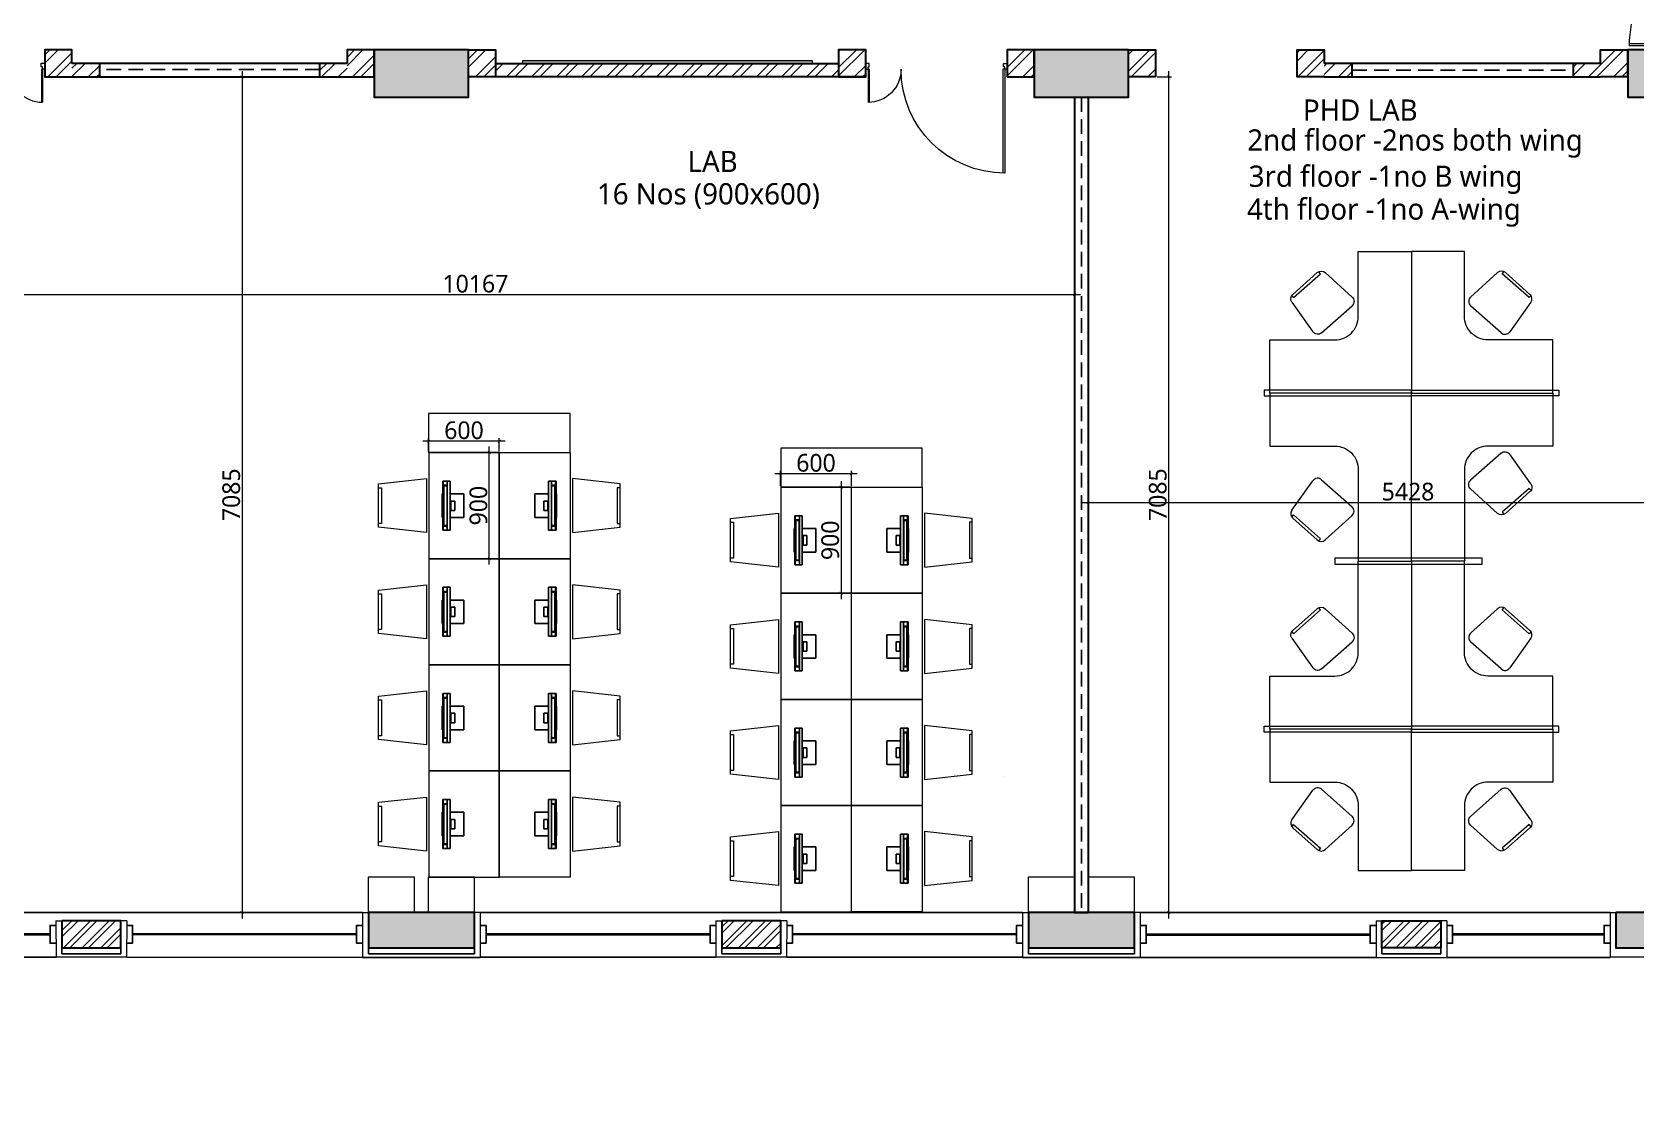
# Model space of a CAD drawing. Header units: millimetres. Extents: x 897770 to 1185420, y -692043 to -233237.
# Drawn here: x 912792 to 926400, y -446719 to -437724 of the extents above; entities that cross this region are included whole.
import ezdxf

# ---------------------------------------------------------------- set-up
doc = ezdxf.new("R2010")
doc.units = ezdxf.units.MM
doc.header["$MEASUREMENT"] = 0
doc.header["$PDMODE"] = 67
doc.linetypes.add('HIDDEN', pattern=[0.375, 0.25, -0.125])
doc.layers.get('Defpoints').update_dxf_attribs({"color": 6})
for name, color, linetype, lineweight in [('A-Detail Lines', 8, 'Continuous', 25), ('A-Door', 4, 'Continuous', 9), ('A-DTLS-Frame Members', 3, 'Continuous', 25), ('A-Wall Sec', 1, 'Continuous', 30), ('A-WIN', 5, 'Continuous', 25), ('ele l', 6, 'Continuous', 15), ('elevation', 4, 'Continuous', 13), ('Fire pipe', 80, 'Continuous', 15), ('frntr', 32, 'Continuous', 13), ('furniture', 8, 'Continuous', 5), ('I-Furniture', 34, 'Continuous', 13), ('P-SANR-FIXT', 6, 'Continuous', 9), ('S-Concrete', 40, 'Continuous', 30), ('ST CLADDING PLAN', 6, 'Continuous', 9), ('text', 7, 'Continuous', 5)]:
    doc.layers.add(name, color=color, linetype=linetype, lineweight=lineweight)
for name, color, linetype in [('A-Wall Patt', 8, 'Continuous'), ('A-Window', 4, 'Continuous'), ('S-Conc Patt', 9, 'Continuous')]:
    doc.layers.add(name, color=color, linetype=linetype)
doc.styles.get("Standard").update_dxf_attribs({"font": 'trebuc.ttf'})
doc.dimstyles.new('IIITD_WD_M @ 50', dxfattribs={"dimscale": 50, "dimtxt": 2, "dimasz": 0.5, "dimexe": 0.5, "dimexo": 0.25, "dimgap": 0.3, "dimtad": 1, "dimdec": 0, "dimrnd": 1, "dimzin": 0, "dimdsep": 46, "dimtxsty": 'Standard', "dimblk": 'ARCHTICK', "dimcen": 0.2, "dimdle": 1, "dimclrd": 8, "dimclre": 9, "dimadec": 0, "dimazin": 0, "dimtfac": 1, "dimtdec": 0, "dimtofl": 0, "dimtmove": 0, "dimatfit": 0, "dimfxl": 1, "dimtolj": 1, "dimtzin": 0, "dimlwd": -1, "dimlwe": -1, "dimarcsym": 0})
pattern_1 = [(45, (1589778.26, -160270.31), (-106.066017, 106.066017), []), (45, (1589848.97, -160270.31), (-106.066017, 106.066017), [])]
pattern_2 = [(45, (137301.5, -97619.7), (-106.066017, 106.066017), []), (45, (137372.2, -97619.7), (-106.066017, 106.066017), [])]

# ---------------------------------------------------------------- blocks, each defined once
blk = doc.blocks.new('Big Door Garbage')
at = {"layer": 'A-Detail Lines', "lineweight": 18}
for centre, radius, start, end in [((-12515, 128703), 515, 270, 3.8969), ((-11085, 128703), 915, 177.8078, 270)]:
    blk.add_arc(centre, radius, start, end, dxfattribs=at)
at = {"layer": 'ele l', "lineweight": 18}
for p, q in [((-12550, 128778), (-12500, 128778)), ((-12550, 128703), (-12550, 128778)), ((-12515, 128738), (-12500, 128738)), ((-12515, 128703), (-12515, 128738)), ((-12500, 128778), (-12500, 128738)), ((-11100, 128778), (-11100, 128738)), ((-11050, 128778), (-11100, 128778)), ((-11085, 128738), (-11100, 128738)), ((-11085, 128703), (-11085, 128738)), ((-11050, 128703), (-11050, 128778)), ((-12550, 128703), (-12515, 128703)), ((-12515, 128703), (-12515, 128188)), ((-12499, 128703), (-12515, 128703)), ((-12499, 128703), (-12499, 128188)), ((-11101, 128703), (-11101, 127788)), ((-11101, 128703), (-11085, 128703)), ((-11050, 128703), (-11085, 128703)), ((-11085, 128703), (-11085, 127788))]:
    blk.add_line(p, q, dxfattribs=at)
blk = doc.blocks.new('block lft')
at = {"layer": 'S-Conc Patt'}
for points in [[(814965, -280341), (814965, -280741), (815765, -280741), (815765, -280341)], [(820565, -280341), (820565, -280741), (821365, -280741), (821365, -280341)], [(825600, -280341), (825600, -280741), (826400, -280741), (826400, -280341)], [(815815, -287956), (815815, -287656), (814915, -287656), (814915, -287956)], [(821415, -287956), (821415, -287656), (820515, -287656), (820515, -287956)], [(826400, -287956), (826400, -287656), (825500, -287656), (825500, -287956)]]:
    blk.add_hatch(color=256, dxfattribs=at).paths.add_polyline_path(points)
at = {"layer": 'S-Concrete'}
for points in [[(814965, -280341), (814965, -280741), (815765, -280741), (815765, -280341)], [(820565, -280341), (820565, -280741), (821365, -280741), (821365, -280341)], [(814915, -287656), (814915, -287956), (815815, -287956), (815815, -287656)], [(820515, -287656), (820515, -287956), (821415, -287956), (821415, -287656)], [(825500, -287656), (825500, -287956), (826400, -287956), (826400, -287656)]]:
    blk.add_lwpolyline(points, close=True, dxfattribs=at)
at = {"layer": 'S-Concrete', "elevation": 0}
blk.add_lwpolyline([(825600, -280341), (825600, -280741), (826400, -280741), (826400, -280341)], close=True, dxfattribs=at)
blk = doc.blocks.new('block rt lft')
at = {"color": 6}
blk.add_blockref('block lft', (0, 0), dxfattribs=at)
blk = doc.blocks.new('ERGEWRGR')
at = {"layer": 'A-Wall Patt'}
h = blk.add_hatch(dxfattribs=at)
h.set_pattern_fill('ANSI32', color=256, scale=300, angle=345, style=0)
h.paths.add_polyline_path([(938137, -368100), (938196, -367878), (938679, -368008), (938620, -368230)])
at = {"layer": 'A-Detail Lines'}
for p, q in [((938137, -368100, 0), (938124, -368149, 0)), ((938607, -368278, 0), (938124, -368149, 0)), ((938620, -368230, 0), (938607, -368278, 0))]:
    blk.add_line(p, q, dxfattribs=at)
at = {"layer": 'A-Wall Sec', "elevation": 0}
blk.add_lwpolyline([(938196, -367878), (938137, -368100), (938620, -368230), (938679, -368008)], close=True, dxfattribs=at)
blk.add_lwpolyline([(938196, -367878), (938137, -368100), (938620, -368230), (938679, -368008)], close=True, dxfattribs=at)
at = {"layer": 'A-WIN', "color": 2, "lineweight": 40}
blk.add_line((940581, -368636, 0), (938746, -368145, 0), dxfattribs=at)
at = {"layer": 'A-WIN', "color": 2, "lineweight": 40, "elevation": 0}
blk.add_lwpolyline([(936742, -367607), (938070, -367963)], dxfattribs=at)
blk.add_lwpolyline([(936742, -367607), (938070, -367963)], dxfattribs=at)
at = {"layer": 'A-Window'}
for p, q in [((936741, -367416, 0), (940677, -368471, 0)), ((940579, -368838, 0), (938647, -368320, 0))]:
    blk.add_line(p, q, dxfattribs=at)
at = {"layer": 'A-Window', "elevation": 0}
for points in [[(936674, -367667), (936722, -367680), (936761, -367535), (936713, -367522)], [(936643, -367783), (938068, -368165)], [(938099, -368049), (938050, -368036), (938089, -367891), (938138, -367904)], [(938678, -368204), (938727, -368217), (938765, -368072), (938717, -368059)], [(940610, -368722), (940562, -368709), (940601, -368564), (940649, -368577)]]:
    blk.add_lwpolyline(points, dxfattribs=at)
at = {"layer": 'ST CLADDING PLAN'}
for p, q in [((936741, -367416, 0), (936643, -367783, 0)), ((936741, -367416, 0), (936693, -367403, 0)), ((938148, -367865, 0), (938068, -368165, 0)), ((938148, -367865, 0), (938196, -367878, 0)), ((938728, -368021, 0), (938647, -368320, 0)), ((938728, -368021, 0), (938679, -368008, 0)), ((938647, -368320, 0), (938068, -368165, 0)), ((940677, -368471, 0), (940579, -368838, 0)), ((940677, -368471, 0), (940726, -368483, 0))]:
    blk.add_line(p, q, dxfattribs=at)
blk = doc.blocks.new('ERTGWERTGWERGT')
at = {"layer": 'A-Wall Patt'}
h = blk.add_hatch(dxfattribs=at)
h.set_pattern_fill('ANSI32', color=256, scale=300, angle=345, style=0)
h.paths.add_polyline_path([(943546, -369550), (943605, -369328), (944088, -369457), (944029, -369679)])
at = {"layer": 'A-Detail Lines'}
for p, q in [((943546, -369550, 0), (943533, -369598, 0)), ((944016, -369727, 0), (943533, -369598, 0)), ((944029, -369679, 0), (944016, -369727, 0))]:
    blk.add_line(p, q, dxfattribs=at)
at = {"layer": 'A-Wall Sec', "elevation": 0}
blk.add_lwpolyline([(943605, -369328), (943546, -369550), (944029, -369679), (944088, -369457)], close=True, dxfattribs=at)
blk.add_lwpolyline([(943605, -369328), (943546, -369550), (944029, -369679), (944088, -369457)], close=True, dxfattribs=at)
at = {"layer": 'A-WIN', "color": 2, "lineweight": 40}
blk.add_line((945990, -370086, 0), (944155, -369594, 0), dxfattribs=at)
at = {"layer": 'A-WIN', "color": 2, "lineweight": 40, "elevation": 0}
blk.add_lwpolyline([(941644, -368921), (943479, -369413)], dxfattribs=at)
blk.add_lwpolyline([(941644, -368921), (943479, -369413)], dxfattribs=at)
at = {"layer": 'A-Window'}
for p, q in [((941643, -368729, 0), (946087, -369920, 0)), ((945988, -370287, 0), (944056, -369769, 0))]:
    blk.add_line(p, q, dxfattribs=at)
at = {"layer": 'A-Window', "elevation": 0}
for points in [[(941576, -368980), (941624, -368993), (941663, -368849), (941615, -368836)], [(941545, -369096), (943477, -369614)], [(943508, -369498), (943460, -369485), (943499, -369340), (943547, -369353)], [(944088, -369653), (944136, -369666), (944175, -369521), (944126, -369509)], [(946019, -370171), (945971, -370158), (946010, -370013), (946058, -370026)]]:
    blk.add_lwpolyline(points, dxfattribs=at)
at = {"layer": 'ST CLADDING PLAN'}
for p, q in [((941643, -368729, 0), (941545, -369096, 0)), ((941643, -368729, 0), (941595, -368716, 0)), ((943557, -369315, 0), (943477, -369614, 0)), ((943557, -369315, 0), (943605, -369328, 0)), ((944137, -369470, 0), (944088, -369457, 0)), ((944137, -369470, 0), (944056, -369769, 0)), ((944056, -369769, 0), (943477, -369614, 0)), ((946087, -369920, 0), (945988, -370287, 0)), ((946087, -369920, 0), (946135, -369933, 0))]:
    blk.add_line(p, q, dxfattribs=at)
blk = doc.blocks.new('ERGEGEWRGREG')
at = {"layer": 'A-Wall Patt'}
h = blk.add_hatch(dxfattribs=at)
h.set_pattern_fill('ANSI32', color=256, scale=300, style=0)
h.set_pattern_definition([(45.000013, (-88074.36, -254660.84), (-79.549531, 79.549495), []), (45.000013, (-88021.32, -254660.84), (-79.549531, 79.549495), [])])
h.paths.add_polyline_path([(925068, -367411), (925068, -367181), (924568, -367181), (924568, -367411)])
at = {"layer": 'A-Detail Lines'}
for p, q in [((924568, -367411, 0), (924568, -367461, 0)), ((925068, -367411, 0), (925068, -367461, 0)), ((924568, -367461, 0), (925068, -367461, 0))]:
    blk.add_line(p, q, dxfattribs=at)
at = {"layer": 'A-Wall Sec', "elevation": 0}
blk.add_lwpolyline([(925068, -367181), (925068, -367411), (924568, -367411), (924568, -367181)], close=True, dxfattribs=at)
blk.add_lwpolyline([(925068, -367181), (925068, -367411), (924568, -367411), (924568, -367181)], close=True, dxfattribs=at)
at = {"layer": 'A-WIN', "color": 2, "lineweight": 40}
blk.add_line((922568, -367296), (924468, -367296, 0), dxfattribs=at)
at = {"layer": 'A-WIN', "color": 2, "lineweight": 40, "elevation": 0}
blk.add_lwpolyline([(926453, -367296), (925168, -367296)], dxfattribs=at)
blk.add_lwpolyline([(926453, -367296), (925168, -367296)], dxfattribs=at)
at = {"layer": 'A-Window'}
for p, q in [((926503, -367111, 0), (922518, -367111)), ((922518, -367491, 0), (924518, -367491, 0))]:
    blk.add_line(p, q, dxfattribs=at)
at = {"layer": 'A-Window', "elevation": 0}
for points in [[(922518, -367371), (922568, -367371), (922568, -367221), (922518, -367221)], [(924518, -367371), (924468, -367371), (924468, -367221), (924518, -367221)], [(925118, -367371), (925168, -367371), (925168, -367221), (925118, -367221)], [(926503, -367371), (926453, -367371), (926453, -367221), (926503, -367221)], [(926503, -367491), (925118, -367491)]]:
    blk.add_lwpolyline(points, dxfattribs=at)
at = {"layer": 'ST CLADDING PLAN'}
for p, q in [((922518, -367111), (922468, -367111)), ((922518, -367111, 0), (922518, -367491, 0)), ((926503, -367111, 0), (926503, -367491, 0)), ((926503, -367111, 0), (926553, -367111, 0)), ((924518, -367181, 0), (924518, -367491, 0)), ((924518, -367181, 0), (924568, -367181, 0)), ((925118, -367181, 0), (925068, -367181, 0)), ((925118, -367181, 0), (925118, -367491, 0)), ((924518, -367491, 0), (925118, -367491, 0))]:
    blk.add_line(p, q, dxfattribs=at)
blk = doc.blocks.new('wtrtrwtw')
at = {"layer": 'A-Wall Patt'}
for p, q in [((915968, -367411), (915968, -367461, 0)), ((916868, -367411), (916868, -367461, 0)), ((921568, -367411), (921568, -367461, 0)), ((922468, -367411), (922468, -367461, 0)), ((915968, -367461, 0), (916868, -367461, 0)), ((921568, -367461, 0), (922468, -367461, 0))]:
    blk.add_line(p, q, dxfattribs=at)
at = {"layer": 'ST CLADDING PLAN'}
for p, q in [((915918, -367491, 0), (916918, -367491, 0)), ((921518, -367491, 0), (922518, -367491, 0))]:
    blk.add_line(p, q, dxfattribs=at)
blk = doc.blocks.new('A$C3CEC27A9')
at = {"layer": 'A-Detail Lines', "lineweight": 18}
for centre, radius, start, end in [((-1181, -51), 880, 270, 0), ((-21, -51), 280, 180, 270)]:
    blk.add_arc(centre, radius, start, end, dxfattribs=at)
at = {"layer": 'A-Door', "lineweight": 18}
for p, q in [((-1181, -51), (-1181, -931)), ((-1181, -51), (-1166, -51)), ((-1166, -51), (-1166, -931)), ((-30, -51), (-30, -331)), ((-30, -51), (-21, -51)), ((-21, -51), (-21, -331))]:
    blk.add_line(p, q, dxfattribs=at)
at = {"layer": 'A-Door'}
for points in [[(-1181, -51), (-1181, -31), (-1171, -31), (-1171, -1), (-1201, -1), (-1201, -51), (-1181, -51)], [(-21, -51), (-21, -31), (-31, -31), (-31, -1), (-1, -1), (-1, -51), (-21, -51)]]:
    blk.add_lwpolyline(points, dxfattribs=at)
blk = doc.blocks.new('TFT Monitor - TFT Monitor-55-Level 1')
at = {"layer": 'A-Detail Lines'}
for p, q in [((-35, 31), (-35, 35)), ((-35, 35), (380, 35)), ((-35, -4), (-35, 31)), ((-35, 31), (-35, 31)), ((-35, 31), (380, 31)), ((-35, 31), (380, 31)), ((0, 28), (345, 28)), ((0, -2), (0, 28)), ((5, 25), (0, 28)), ((5, -2), (5, 25)), ((5, 25), (340, 25)), ((72, 35), (72, 40)), ((72, 40), (272, 40)), ((272, 40), (272, 35)), ((345, 28), (340, 25)), ((340, 25), (340, -2)), ((345, 28), (345, -2)), ((380, 35), (380, 31)), ((380, 31), (380, 31)), ((380, 31), (380, -4)), ((-35, -29), (-35, -4)), ((-35, -4), (380, -4)), ((-35, -29), (380, -29)), ((345, -2), (0, -2)), ((72, -145), (72, -29)), ((132, -35), (132, -30)), ((132, -67), (132, -35)), ((132, -35), (212, -35)), ((132, -67), (212, -67)), ((212, -30), (212, -35)), ((212, -35), (212, -67)), ((272, -29), (272, -145)), ((380, -4), (380, -29)), ((72, -145), (272, -145))]:
    blk.add_line(p, q, dxfattribs=at)
blk = doc.blocks.new('Chair Student - Medium - Chair Student - Medium-54-Level 1')
for p, q in [((-229, 254), (229, 254)), ((-184, -152), (-229, 254)), ((229, 254), (184, -152)), ((-152, -152), (-152, -127)), ((-152, -127), (152, -127)), ((152, -127), (152, -152)), ((184, -152), (-184, -152))]:
    blk.add_line(p, q)
blk = doc.blocks.new('A$C01775461')
at = {"layer": 'frntr', "elevation": 0}
blk.add_lwpolyline([(11, 914), (11, 14), (-589, 14), (-589, 914)], close=True, dxfattribs=at)
at = {"layer": 'frntr', "xscale": -1}
for name, p, rotation in [('Chair Student - Medium - Chair Student - Medium-54-Level 1', (285, 464, 0), 90), ('TFT Monitor - TFT Monitor-55-Level 1', (-143, 291, 0), 270)]:
    blk.add_blockref(name, p, dxfattribs=dict(at, rotation=rotation))
blk = doc.blocks.new('A$C6DB55BC6')
at = {"layer": 'I-Furniture'}
for p, q in [((147, 416), (406, 186)), ((-105, 156), (73, 407)), ((-108, 98), (-91, 117)), ((110, -95), (-98, 90)), ((-91, 117), (137, -85)), ((406, 112), (177, -95)), ((137, -85), (120, -104))]:
    blk.add_line(p, q, dxfattribs=at)
for centre, start, end in [((114, 378), 48.3715, 144.6126), ((-65, 127), 144.6126, 228.3715), ((372, 149), 312.1304, 48.3715), ((144, -58), 228.3715, 312.1304)]:
    blk.add_arc(centre, 50, start, end, dxfattribs=at)
blk = doc.blocks.new('_ArchTick')
at = {"color": 0, "linetype": 'ByBlock', "const_width": 0.15}
blk.add_lwpolyline([(-0.5, -0.5), (0.5, 0.5)], dxfattribs=at)
blk = doc.blocks.new('*D1929')
at = {"layer": 'Defpoints', "color": 0, "transparency": 16777216}
for p in [(922324, -438104), (922324, -445189), (922435, -445189)]:
    blk.add_point(p, dxfattribs=at)
at = {"layer": 'P-SANR-FIXT', "color": 9, "transparency": 16777216}
for p, q in [((922337, -438104), (922460, -438104)), ((922337, -445189), (922460, -445189))]:
    blk.add_line(p, q, dxfattribs=at)
at = {"layer": 'P-SANR-FIXT', "color": 8, "transparency": 16777216}
blk.add_line((922435, -438054), (922435, -445239), dxfattribs=at)
at = {"layer": 'P-SANR-FIXT', "color": 8, "transparency": 16777216, "xscale": 25, "yscale": 25, "zscale": 25}
for p, rotation in [((922435, -438104), 90), ((922435, -445189), 270)]:
    blk.add_blockref('_ArchTick', p, dxfattribs=dict(at, rotation=rotation))
at = {"layer": 'P-SANR-FIXT', "color": 0, "transparency": 16777216, "insert": (922343, -441646), "char_height": 150, "attachment_point": 5, "rotation": 90}
blk.add_mtext('\\A1;7085', dxfattribs=at)
blk = doc.blocks.new('*D1930')
at = {"layer": 'Defpoints', "color": 0, "transparency": 16777216}
for p in [(927179, -441712), (921752, -441731, 0), (927179, -441731)]:
    blk.add_point(p, dxfattribs=at)
at = {"layer": 'P-SANR-FIXT', "color": 8, "transparency": 16777216}
blk.add_line((921702, -441712), (927229, -441712), dxfattribs=at)
at = {"layer": 'P-SANR-FIXT', "color": 9, "transparency": 16777216}
for p, q in [((921752, -441719), (921752, -441687)), ((927179, -441719), (927179, -441687))]:
    blk.add_line(p, q, dxfattribs=at)
at = {"layer": 'P-SANR-FIXT', "color": 8, "transparency": 16777216, "xscale": 25, "yscale": 25, "zscale": 25, "rotation": 180}
blk.add_blockref('_ArchTick', (921752, -441712), dxfattribs=at)
at = {"layer": 'P-SANR-FIXT', "color": 8, "transparency": 16777216, "xscale": 25, "yscale": 25, "zscale": 25}
blk.add_blockref('_ArchTick', (927179, -441712), dxfattribs=at)
at = {"layer": 'P-SANR-FIXT', "color": 0, "transparency": 16777216, "insert": (924466, -441621), "char_height": 150, "attachment_point": 5}
blk.add_mtext('\\A1;5428', dxfattribs=at)
blk = doc.blocks.new('*D1932')
at = {"layer": 'Defpoints', "color": 0, "transparency": 16777216}
for p in [(911469, -438274, 0), (921637, -438274, 0), (921637, -439950)]:
    blk.add_point(p, dxfattribs=at)
at = {"layer": 'P-SANR-FIXT', "color": 9, "transparency": 16777216}
for p, q in [((911469, -438286), (911469, -439975)), ((921637, -438286), (921637, -439975))]:
    blk.add_line(p, q, dxfattribs=at)
at = {"layer": 'P-SANR-FIXT', "color": 8, "transparency": 16777216}
blk.add_line((911419, -439950), (921687, -439950), dxfattribs=at)
at = {"layer": 'P-SANR-FIXT', "color": 8, "transparency": 16777216, "xscale": 25, "yscale": 25, "zscale": 25, "rotation": 180}
blk.add_blockref('_ArchTick', (911469, -439950), dxfattribs=at)
at = {"layer": 'P-SANR-FIXT', "color": 8, "transparency": 16777216, "xscale": 25, "yscale": 25, "zscale": 25}
blk.add_blockref('_ArchTick', (921637, -439950), dxfattribs=at)
at = {"layer": 'P-SANR-FIXT', "color": 0, "transparency": 16777216, "insert": (916553, -439858), "char_height": 150, "attachment_point": 5}
blk.add_mtext('\\A1;10167', dxfattribs=at)
blk = doc.blocks.new('*D1933')
at = {"layer": 'Defpoints', "color": 0, "transparency": 16777216}
for p in [(915234, -438104, 0), (914573, -445189), (915234, -445189, 0)]:
    blk.add_point(p, dxfattribs=at)
at = {"layer": 'P-SANR-FIXT', "color": 9, "transparency": 16777216}
for p, q in [((915222, -438104), (914548, -438104)), ((915222, -445189), (914548, -445189))]:
    blk.add_line(p, q, dxfattribs=at)
at = {"layer": 'P-SANR-FIXT', "color": 8, "transparency": 16777216}
blk.add_line((914573, -438054), (914573, -445239), dxfattribs=at)
at = {"layer": 'P-SANR-FIXT', "color": 8, "transparency": 16777216, "xscale": 25, "yscale": 25, "zscale": 25}
for p, rotation in [((914573, -438104), 90), ((914573, -445189), 270)]:
    blk.add_blockref('_ArchTick', p, dxfattribs=dict(at, rotation=rotation))
at = {"layer": 'P-SANR-FIXT', "color": 0, "transparency": 16777216, "insert": (914482, -441647), "char_height": 150, "attachment_point": 5, "rotation": 90}
blk.add_mtext('\\A1;7085', dxfattribs=at)
blk = doc.blocks.new('*D1955')
at = {"layer": 'Defpoints', "color": 0, "transparency": 16777216}
for p in [(916671, -441289), (916756, -441289), (916756, -442189)]:
    blk.add_point(p, dxfattribs=at)
at = {"layer": 'P-SANR-FIXT', "color": 9, "transparency": 16777216}
for p, q in [((916744, -441289), (916646, -441289)), ((916744, -442189), (916646, -442189))]:
    blk.add_line(p, q, dxfattribs=at)
at = {"layer": 'P-SANR-FIXT', "color": 8, "transparency": 16777216}
blk.add_line((916671, -442239), (916671, -441239), dxfattribs=at)
at = {"layer": 'P-SANR-FIXT', "color": 8, "transparency": 16777216, "xscale": 25, "yscale": 25, "zscale": 25}
for p, rotation in [((916671, -441289), 90), ((916671, -442189), 270)]:
    blk.add_blockref('_ArchTick', p, dxfattribs=dict(at, rotation=rotation))
at = {"layer": 'P-SANR-FIXT', "color": 0, "transparency": 16777216, "insert": (916579, -441739), "char_height": 150, "attachment_point": 5, "rotation": 90}
blk.add_mtext('\\A1;900', dxfattribs=at)
blk = doc.blocks.new('*D1956')
at = {"layer": 'Defpoints', "color": 0, "transparency": 16777216}
for p in [(916156, -441193), (916156, -441289), (916756, -441289)]:
    blk.add_point(p, dxfattribs=at)
at = {"layer": 'P-SANR-FIXT', "color": 9, "transparency": 16777216}
for p, q in [((916156, -441276), (916156, -441168)), ((916756, -441276), (916756, -441168))]:
    blk.add_line(p, q, dxfattribs=at)
at = {"layer": 'P-SANR-FIXT', "color": 8, "transparency": 16777216}
blk.add_line((916806, -441193), (916106, -441193), dxfattribs=at)
at = {"layer": 'P-SANR-FIXT', "color": 8, "transparency": 16777216, "xscale": 25, "yscale": 25, "zscale": 25, "rotation": 180}
blk.add_blockref('_ArchTick', (916156, -441193), dxfattribs=at)
at = {"layer": 'P-SANR-FIXT', "color": 8, "transparency": 16777216, "xscale": 25, "yscale": 25, "zscale": 25}
blk.add_blockref('_ArchTick', (916756, -441193), dxfattribs=at)
at = {"layer": 'P-SANR-FIXT', "color": 0, "transparency": 16777216, "insert": (916456, -441101), "char_height": 150, "attachment_point": 5}
blk.add_mtext('\\A1;600', dxfattribs=at)
blk = doc.blocks.new('*D1957')
at = {"layer": 'Defpoints', "color": 0, "transparency": 16777216}
for p in [(919143, -441468), (919143, -441583), (919743, -441583)]:
    blk.add_point(p, dxfattribs=at)
at = {"layer": 'P-SANR-FIXT', "color": 9, "transparency": 16777216}
for p, q in [((919143, -441570), (919143, -441443)), ((919743, -441570), (919743, -441443))]:
    blk.add_line(p, q, dxfattribs=at)
at = {"layer": 'P-SANR-FIXT', "color": 8, "transparency": 16777216}
blk.add_line((919793, -441468), (919093, -441468), dxfattribs=at)
at = {"layer": 'P-SANR-FIXT', "color": 8, "transparency": 16777216, "xscale": 25, "yscale": 25, "zscale": 25, "rotation": 180}
blk.add_blockref('_ArchTick', (919143, -441468), dxfattribs=at)
at = {"layer": 'P-SANR-FIXT', "color": 8, "transparency": 16777216, "xscale": 25, "yscale": 25, "zscale": 25}
blk.add_blockref('_ArchTick', (919743, -441468), dxfattribs=at)
at = {"layer": 'P-SANR-FIXT', "color": 0, "transparency": 16777216, "insert": (919443, -441377), "char_height": 150, "attachment_point": 5}
blk.add_mtext('\\A1;600', dxfattribs=at)
blk = doc.blocks.new('*D1958')
at = {"layer": 'Defpoints', "color": 0, "transparency": 16777216}
for p in [(919743, -441583), (919656, -442483), (919743, -442483)]:
    blk.add_point(p, dxfattribs=at)
at = {"layer": 'P-SANR-FIXT', "color": 8, "transparency": 16777216}
blk.add_line((919656, -441533), (919656, -442533), dxfattribs=at)
at = {"layer": 'P-SANR-FIXT', "color": 9, "transparency": 16777216}
for p, q in [((919731, -441583), (919631, -441583)), ((919731, -442483), (919631, -442483))]:
    blk.add_line(p, q, dxfattribs=at)
at = {"layer": 'P-SANR-FIXT', "color": 8, "transparency": 16777216, "xscale": 25, "yscale": 25, "zscale": 25}
for p, rotation in [((919656, -441583), 90), ((919656, -442483), 270)]:
    blk.add_blockref('_ArchTick', p, dxfattribs=dict(at, rotation=rotation))
at = {"layer": 'P-SANR-FIXT', "color": 0, "transparency": 16777216, "insert": (919564, -442033), "char_height": 150, "attachment_point": 5, "rotation": 90}
blk.add_mtext('\\A1;900', dxfattribs=at)

msp = doc.modelspace()

# ---------------------------------------------------------------- hatches: boundary and pattern name
at = {"layer": 'A-Wall Patt'}
h = msp.add_hatch(dxfattribs=at)
h.set_pattern_fill('ANSI32', color=256, scale=400, style=0)
h.set_pattern_definition(pattern_1)
h.paths.add_polyline_path([(913129.3, -438104), (913129.3, -437874), (912899.3, -437874), (912899.3, -438104)])
h = msp.add_hatch(dxfattribs=at)
h.set_pattern_fill('ANSI32', color=256, scale=400, style=0)
h.set_pattern_definition([(45, (1592063.57, -162056.51), (-106.066017, 106.066017), []), (45, (1592134.29, -162056.51), (-106.066017, 106.066017), [])])
h.paths.add_polyline_path([(915464.3, -438104), (915694.3, -438104), (915694.3, -437874.1), (915464.3, -437874.1)])
h = msp.add_hatch(dxfattribs=at)
h.set_pattern_fill('ANSI32', color=256, scale=400, style=0)
h.set_pattern_definition([(45, (1598711.82, -112962.98), (-106.066017, 106.066017), []), (45, (1598782.53, -112962.98), (-106.066017, 106.066017), [])])
h.paths.add_polyline_path([(916724.3, -438104), (916494.3, -438104), (916494.3, -437874.1), (916724.3, -437874.1)])
h = msp.add_hatch(dxfattribs=at)
h.set_pattern_fill('ANSI32', color=256, scale=400, style=0)
h.set_pattern_definition([(45, (1588348.26, -160270.46), (-106.066017, 106.066017), []), (45, (1588418.97, -160270.46), (-106.066017, 106.066017), [])])
h.paths.add_polyline_path([(919634.3, -438104.1), (919864.3, -438104.1), (919864.3, -437874.1), (919634.3, -437874.1)])
h = msp.add_hatch(dxfattribs=at)
h.set_pattern_fill('ANSI32', color=256, scale=400, style=0)
h.set_pattern_definition(pattern_1)
h.paths.add_polyline_path([(921064.3, -438104), (921294.3, -438104), (921294.3, -437874), (921064.3, -437874)])
h = msp.add_hatch(dxfattribs=at)
h.set_pattern_fill('ANSI32', color=256, scale=400, style=0)
h.set_pattern_definition(pattern_1)
h.paths.add_polyline_path([(922324.3, -438104), (922094.3, -438104), (922094.3, -437874), (922324.3, -437874)])
h = msp.add_hatch(dxfattribs=at)
h.set_pattern_fill('ANSI32', color=256, scale=400, style=0)
h.set_pattern_definition(pattern_1)
h.paths.add_polyline_path([(923754.3, -438104), (923524.3, -438104), (923524.3, -437874), (923754.3, -437874)])
h = msp.add_hatch(dxfattribs=at)
h.set_pattern_fill('ANSI32', color=256, scale=400, style=0)
h.set_pattern_definition(pattern_2)
h.paths.add_polyline_path([(926329.3, -438104), (926099.3, -438104), (926099.3, -437874), (926329.3, -437874)])
h = msp.add_hatch(dxfattribs=at)
h.set_pattern_fill('ANSI32', color=256, scale=400, style=0)
h.set_pattern_definition(pattern_2)
h.paths.add_polyline_path([(913365.9, -437989.1), (913129.3, -437989.1), (913129.3, -438104.1), (913365.9, -438104.1)])
h = msp.add_hatch(dxfattribs=at)
h.set_pattern_fill('ANSI32', color=256, scale=400, style=0)
h.set_pattern_definition(pattern_2)
h.paths.add_polyline_path([(915464.3, -437989.1), (915234.3, -437989.1), (915234.3, -438104.1), (915464.3, -438104.1)])
h = msp.add_hatch(dxfattribs=at)
h.set_pattern_fill('ANSI32', color=256, scale=400, style=0)
h.set_pattern_definition([(45, (1589778.26, -160555.31), (-106.066017, 106.066017), []), (45, (1589848.97, -160555.31), (-106.066017, 106.066017), [])])
h.paths.add_polyline_path([(916724.3, -437989.1), (919634.3, -437989.1), (919634.3, -438104), (916724.3, -438104)])
h = msp.add_hatch(dxfattribs=at)
h.set_pattern_fill('ANSI32', color=256, scale=400, style=0)
h.set_pattern_definition(pattern_2)
h.paths.add_polyline_path([(923990.9, -437989), (923754.3, -437989), (923754.3, -438104), (923990.9, -438104)])
h = msp.add_hatch(dxfattribs=at)
h.set_pattern_fill('ANSI32', color=256, scale=400, style=0)
h.set_pattern_definition(pattern_2)
h.paths.add_polyline_path([(926099.3, -437989), (925869.3, -437989), (925869.3, -438104), (926099.3, -438104)])
at = {"layer": 'I-Furniture'}
msp.add_hatch(color=160, dxfattribs=at).paths.add_polyline_path([(919410.9, -437989.1), (916954.3, -437989.1), (916954.3, -437964.1), (919410.9, -437964.1)])

# ---------------------------------------------------------------- linework, layer by layer
at = {"layer": 'A-Wall Sec'}
for p, q in [((913365.9, -438104.1, 0), (913365.9, -437989.1, 0)), ((915234.3, -438104.1, 0), (915234.3, -437989.1, 0)), ((923990.9, -438104, 0), (923990.9, -437989, 0)), ((925869.3, -438104, 0), (925869.3, -437989, 0)), ((921636.8, -438274, 0), (921636.8, -445189, 0)), ((921636.8, -438274, 0), (921751.8, -438274, 0)), ((921751.8, -438274, 0), (921751.8, -445189, 0)), ((921636.8, -445189, 0), (921751.8, -445189, 0))]:
    msp.add_line(p, q, dxfattribs=at)
at = {"layer": 'A-Wall Sec', "elevation": 0}
for points in [[(913129.3, -437989.1), (913129.3, -437874), (912899.3, -437874), (912899.3, -438104), (913129.3, -438104)], [(915464.3, -438104), (915694.3, -438104), (915694.3, -437874.1), (915464.3, -437874.1), (915464.3, -437989.1)], [(919634.3, -438104), (919864.3, -438104), (919864.3, -437874), (919634.3, -437874), (919634.3, -438104)], [(923754.3, -438104), (923524.3, -438104), (923524.3, -437874), (923754.3, -437874), (923754.3, -437989)], [(926099.3, -437989), (926099.3, -437874), (926329.3, -437874), (926329.3, -438104)], [(915464.3, -437989.1), (913129.3, -437989.1)], [(916724.3, -437989.1), (919634.3, -437989.1)], [(926099.3, -437989), (923754.3, -437989)], [(913129.3, -438104), (913129.3, -438101.4)], [(913129.3, -438104.1), (915464.3, -438104.1), (915464.3, -438104.1)], [(919864.3, -438104), (916724.3, -438104.1), (916724.3, -438104.1)], [(923754.3, -438104), (923754.3, -438104), (926099.3, -438104), (926099.3, -438104)], [(926329.3, -438104), (926099.3, -438104)]]:
    msp.add_lwpolyline(points, dxfattribs=at)
msp.add_lwpolyline([(916724.3, -438103.9), (916494.3, -438103.9), (916494.3, -437874), (916724.3, -437874)], close=True, dxfattribs=at)
at = {"layer": 'A-Wall Sec'}
for points in [[(921064.3, -438104), (921294.3, -438104), (921294.3, -437874), (921064.3, -437874)], [(922324.3, -438104), (922094.3, -438104), (922094.3, -437874), (922324.3, -437874)]]:
    msp.add_lwpolyline(points, close=True, dxfattribs=at)
at = {"layer": 'A-Window', "linetype": 'HIDDEN', "ltscale": 500}
for p, q in [((915234.3, -438040.3, 0), (913365.9, -438040.3, 0)), ((923990.9, -438046.5, 0), (925869.3, -438046.5, 0)), ((921694.3, -438274, 0), (921694.3, -445189, 0))]:
    msp.add_line(p, q, dxfattribs=at)
at = {"layer": 'elevation', "elevation": 0}
for points in [[(923244.3, -440809), (924494.3, -440809), (924494.3, -440759), (923244.3, -440759)], [(925744.3, -440809), (924494.3, -440809), (924494.3, -440759), (925744.3, -440759)], [(923844.3, -442234), (925094.3, -442234), (925094.3, -442184), (923844.3, -442184)], [(923244.3, -443609), (924494.3, -443609), (924494.3, -443659), (923244.3, -443659)], [(925744.3, -443609), (924494.3, -443609), (924494.3, -443659), (925744.3, -443659)]]:
    msp.add_lwpolyline(points, close=True, dxfattribs=at)
at = {"layer": 'Fire pipe', "elevation": 0}
for points in [[(915644.3, -444888.9), (915644.3, -445188.9), (916036.8, -445188.9), (916036.8, -444889), (915644.3, -444889)], [(916151.8, -444888.9), (916151.8, -445188.9), (916544.3, -445188.9), (916544.3, -444889), (916151.8, -444889)], [(921244.3, -444888.9), (921244.3, -445188.9), (921636.8, -445188.9), (921636.8, -444889), (921244.3, -444889)], [(921751.8, -444888.9), (921751.8, -445188.9), (922144.3, -445188.9), (922144.3, -444889), (921751.8, -444889)]]:
    msp.add_lwpolyline(points, dxfattribs=at)
at = {"layer": 'frntr', "elevation": 0}
for points in [[(916156.3, -441289), (917356.3, -441289), (917356.3, -440959), (916156.3, -440959)], [(919143.4, -441582.8), (920343.4, -441582.8), (920343.4, -441252.8), (919143.4, -441252.8)]]:
    msp.add_lwpolyline(points, close=True, dxfattribs=at)
at = {"layer": 'furniture'}
msp.add_arc((921507.1, -443804, 0), 518.9, 206.93408, 206.95458, dxfattribs=at)
at = {"layer": 'I-Furniture', "elevation": 0}
msp.add_lwpolyline([(919410.9, -437989.1), (916954.3, -437989.1), (916954.3, -437964.1), (919410.9, -437964.1)], close=True, dxfattribs=at)
for points in [[(924494.3, -440184), (924494.3, -440784), (923294.3, -440784), (923294.3, -440334), (923844.3, -440334, 0.4142136), (924044.3, -440134), (924044.3, -439584), (924494.3, -439584), (924494.3, -440784), (924494.3, -440784)], [(924494.3, -440184), (924494.3, -440784), (925694.3, -440784), (925694.3, -440334), (925144.3, -440334, -0.4142136), (924944.3, -440134), (924944.3, -439584), (924494.3, -439584), (924494.3, -440784), (924494.3, -440784)], [(924494.3, -441384), (924494.3, -440784), (923294.3, -440784), (923294.3, -441234), (923844.3, -441234, -0.4142136), (924044.3, -441434), (924044.3, -442209), (924494.3, -442209), (924494.3, -440784), (924494.3, -440784)], [(924494.3, -441384), (924494.3, -440784), (925694.3, -440784), (925694.3, -441234), (925144.3, -441234, 0.4142136), (924944.3, -441434), (924944.3, -442209), (924494.3, -442209), (924494.3, -440784), (924494.3, -440784)], [(924494.3, -443034), (924494.3, -443634), (923294.3, -443634), (923294.3, -443184), (923844.3, -443184, 0.4142136), (924044.3, -442984), (924044.3, -442209), (924494.3, -442209), (924494.3, -443634), (924494.3, -443634)], [(924494.3, -443034), (924494.3, -443634), (925694.3, -443634), (925694.3, -443184), (925144.3, -443184, -0.4142136), (924944.3, -442984), (924944.3, -442209), (924494.3, -442209), (924494.3, -443634), (924494.3, -443634)], [(924494.3, -444234), (924494.3, -443634), (923294.3, -443634), (923294.3, -444084), (923844.3, -444084, -0.4142136), (924044.3, -444284), (924044.3, -444834), (924494.3, -444834), (924494.3, -443634), (924494.3, -443634)], [(924494.3, -444234), (924494.3, -443634), (925694.3, -443634), (925694.3, -444084), (925144.3, -444084, 0.4142136), (924944.3, -444284), (924944.3, -444834), (924494.3, -444834), (924494.3, -443634), (924494.3, -443634)]]:
    msp.add_lwpolyline(points, format="xyb", dxfattribs=at)
at = {"layer": 'ST CLADDING PLAN'}
for p, q in [((915594.3, -445569, 0), (916594.3, -445569, 0)), ((921194.3, -445569, 0), (922194.3, -445569, 0)), ((927399.3, -445569, 0), (926179.3, -445569, 0))]:
    msp.add_line(p, q, dxfattribs=at)

# ---------------------------------------------------------------- block references
at = {"color": 6}
msp.add_blockref('block rt lft', (100729.7, -157533), dxfattribs=at)
at = {"layer": 'A-Detail Lines', "rotation": 270}
msp.add_blockref('Big Door Garbage', (798554, -448924, 0), dxfattribs=at)
at = {"layer": 'A-Door'}
for name, p in [('A$C3CEC27A9', (912900.4, -437987.3)), ('ERGEGEWRGREG', (-323.3, -78078.4))]:
    msp.add_blockref(name, p, dxfattribs=at)
at = {"layer": 'A-Door', "xscale": -1}
msp.add_blockref('A$C3CEC27A9', (919863.1, -437988.3), dxfattribs=at)
msp.add_blockref('A$C3CEC27A9', (919863.1, -437988.3), dxfattribs=at)
at = {"layer": 'A-Door', "rotation": 15.00001303948055}
for name in ['ERTGWERTGWERGT', 'ERGEWRGR']:
    msp.add_blockref(name, (-88397.6, -332739.3, 0), dxfattribs=at)
at = {"layer": 'A-DTLS-Frame Members', "xscale": -1}
for p, rotation in [((923585.7, -439858, 0), 179.9999898147408), ((925402.8, -441709.9, 0), 359.9999898147408), ((923585.7, -442708, 0), 179.999989812995), ((925402.8, -444559.9, 0), 359.9999898147408)]:
    msp.add_blockref('A$C6DB55BC6', p, dxfattribs=dict(at, rotation=rotation))
at = {"layer": 'A-DTLS-Frame Members'}
for p, rotation in [((925402.8, -439858, 0), 179.9999898147407), ((923585.7, -441934.9, 0), 359.9999898147408), ((925402.8, -442708, 0), 179.9999898147407), ((923585.7, -444559.9, 0), 359.9999898147408)]:
    msp.add_blockref('A$C6DB55BC6', p, dxfattribs=dict(at, rotation=rotation))
at = {"layer": 'ele l'}
msp.add_blockref('wtrtrwtw', (-323.3, -78078.4), dxfattribs=at)
at = {"layer": 'frntr'}
for p in [(920332, -442496.6, 0), (920332, -443396.6, 0), (920332, -444296.6, 0)]:
    msp.add_blockref('A$C01775461', p, dxfattribs=at)
at = {"layer": 'I-Furniture', "xscale": -1}
for p in [(916167.7, -442202.8, 0), (919154.8, -442496.6, 0), (916167.7, -443102.8, 0), (919154.8, -443396.6, 0), (916167.7, -444002.8, 0), (919154.8, -444296.6, 0), (916167.7, -444902.8, 0), (919154.8, -445196.6, 0)]:
    msp.add_blockref('A$C01775461', p, dxfattribs=at)
at = {"layer": 'I-Furniture'}
for p in [(917344.9, -442202.8, 0), (917344.9, -443102.8, 0), (917344.9, -444002.8, 0), (917344.9, -444902.8, 0), (920332, -445196.6, 0)]:
    msp.add_blockref('A$C01775461', p, dxfattribs=at)

# ---------------------------------------------------------------- texts
at = {"layer": 'text', "char_height": 180, "attachment_point": 5}
for s, insert in [('PHD LAB', (924060.9, -438384.9, 0)), ('2nd floor -2nos both wing', (924525.7, -438668.8, 0)), (' LAB', (918535.2, -438820.5, 0)), ('3rd floor -1no B wing', (924275.6, -438975.9, 0)), ('16 Nos (900x600)', (918530.2, -439114.8)), ('4th floor -1no A-wing', (924261.4, -439254.4, 0))]:
    msp.add_mtext(s, dxfattribs=dict(at, insert=insert))

# ---------------------------------------------------------------- dimensions: what is measured, and where the dimension line sits
at = {"layer": 'P-SANR-FIXT'}
for base, p1, p2, picture, middle in [((914573.2, -445189), (915234.3, -438104.1, 0), (915234.3, -445189, 0), '*D1933', (914481.9, -441646.5)), ((922434.6, -445189), (922324.3, -438104), (922324.3, -445189), '*D1929', (922343.2, -441646.5)), ((916670.6, -441289), (916756.3, -442189), (916756.3, -441289), '*D1955', (916579, -441739)), ((919655.7, -442482.8), (919743.4, -441582.8), (919743.4, -442482.8), '*D1958', (919564.1, -442032.8))]:
    dim = msp.add_linear_dim(base=base, p1=p1, p2=p2, angle=90, dimstyle='IIITD_WD_M @ 50', override={"dimtxt": 3, "dimfxl": 100, "dimfxlon": 1, "dimarcsym": 1}, dxfattribs=at)
    dim.commit()
    dim.dimension.update_dxf_attribs({"geometry": picture, "text_midpoint": middle})
for base, p1, p2, picture, middle in [((921636.7588, -439949.7986), (911469.2596, -438273.9785, 0), (921636.7588, -438273.9785, 0), '*D1932', (916553.0092, -439858.233)), ((916156.3, -441192.7), (916756.3, -441289), (916156.3, -441289), '*D1956', (916456.3, -441101.1)), ((919143.4, -441468.4), (919743.4, -441582.8), (919143.4, -441582.8), '*D1957', (919443.4, -441376.8)), ((927179.2596, -441712.0012), (921751.7588, -441731.4777, 0), (927179.2596, -441731.4777), '*D1930', (924465.5092, -441620.688))]:
    dim = msp.add_linear_dim(base=base, p1=p1, p2=p2, dimstyle='IIITD_WD_M @ 50', override={"dimtxt": 3, "dimfxl": 100, "dimfxlon": 1, "dimarcsym": 1}, dxfattribs=at)
    dim.commit()
    dim.dimension.update_dxf_attribs({"geometry": picture, "text_midpoint": middle})

doc.saveas('drawing.dxf')
